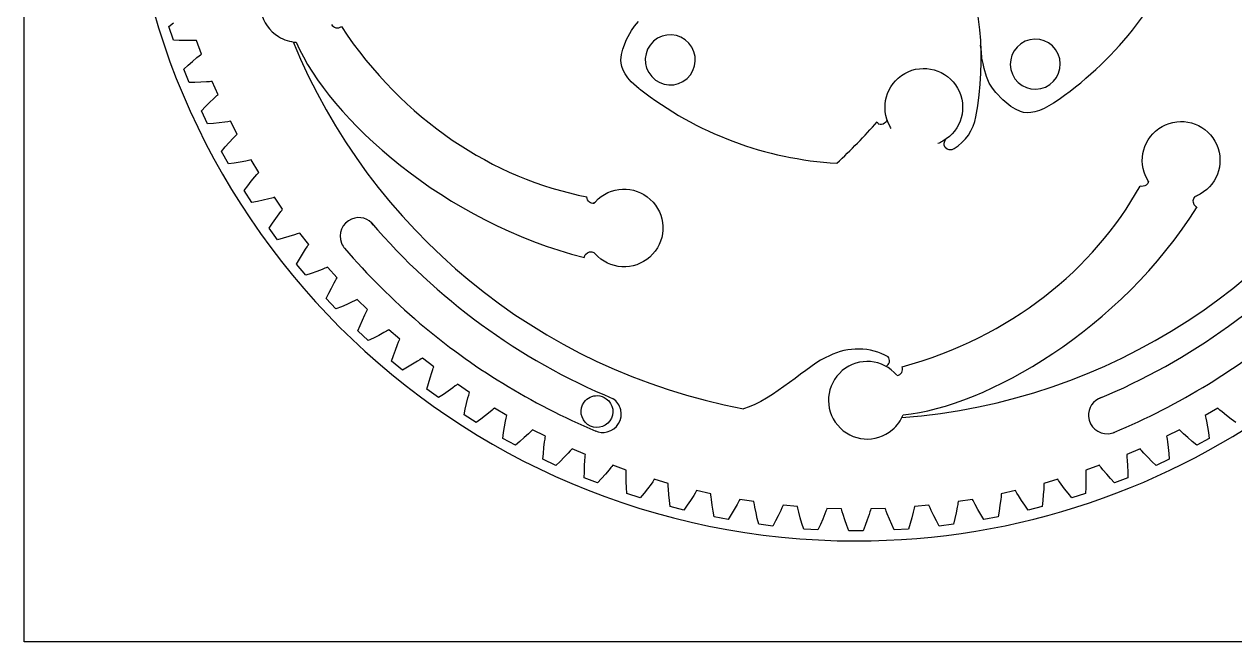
# Model space of a CAD drawing. Extents: x -14 to 217, y -21 to 85.
# Drawn here: x -14 to 62.8, y -21 to 18.2 of the extents above; entities that cross this region are included whole.
import ezdxf

# ---------------------------------------------------------------- set-up
doc = ezdxf.new("R2010")
doc.units = 0
doc.layers.get('0').update_dxf_attribs({"color": 160})

msp = doc.modelspace()

# ---------------------------------------------------------------- linework, layer by layer
at = {"color": 1}
for p, q in [((-14.021, -21.009), (-14.021, 84.509)), ((101.6, -21.009), (-14.021, -21.009))]:
    msp.add_line(p, q, dxfattribs=at)
at = {"color": 7}
for p, q in [((-4.832, 18.053), (-4.542, 18.288)), ((-4.551, 17.19), (-4.832, 18.053)), ((24.22, 17.223), (24.525, 17.791)), ((24.525, 17.791), (24.721, 18.076)), ((24.721, 18.076), (24.97, 18.367)), ((-4.179, 17.171), (-4.551, 17.19)), ((-3.809, 17.16), (-4.179, 17.171)), ((-3.441, 17.157), (-3.809, 17.16)), ((-3.259, 17.16), (-3.441, 17.157)), ((-3.168, 17.162), (-3.259, 17.16)), ((-3.077, 17.164), (-3.168, 17.162)), ((-2.766, 16.301), (-3.077, 17.164)), ((23.986, 16.616), (24.22, 17.223)), ((-3.051, 16.074), (-2.909, 16.189)), ((-2.909, 16.189), (-2.838, 16.245)), ((-2.838, 16.245), (-2.766, 16.301)), ((23.866, 15.915), (23.904, 16.274)), ((23.904, 16.274), (23.986, 16.616)), ((46.746, 16.433), (46.702, 16.858)), ((46.787, 16.041), (46.746, 16.433)), ((-3.885, 15.342), (-3.611, 15.594)), ((-3.611, 15.594), (-3.333, 15.838)), ((-3.333, 15.838), (-3.051, 16.074)), ((23.88, 15.723), (23.866, 15.915)), ((23.921, 15.508), (23.88, 15.723)), ((24.006, 15.276), (23.921, 15.508)), ((46.856, 15.701), (46.787, 16.041)), ((46.921, 15.394), (46.856, 15.701)), ((47.074, 14.881), (46.921, 15.394)), ((-3.551, 14.498), (-3.885, 15.342)), ((24.143, 15.049), (24.006, 15.276)), ((24.308, 14.799), (24.143, 15.049)), ((24.51, 14.547), (24.308, 14.799)), ((47.251, 14.453), (47.074, 14.881)), ((-3.178, 14.501), (-3.551, 14.498)), ((-2.808, 14.513), (-3.178, 14.501)), ((-2.442, 14.535), (-2.808, 14.513)), ((-2.259, 14.548), (-2.442, 14.535)), ((-2.169, 14.556), (-2.259, 14.548)), ((-2.078, 14.564), (-2.169, 14.556)), ((-1.714, 13.722), (-2.078, 14.564)), ((25.019, 14.09), (24.51, 14.547)), ((47.45, 14.127), (47.251, 14.453)), ((47.661, 13.852), (47.45, 14.127)), ((48.106, 13.386), (47.661, 13.852)), ((-2.513, 12.963), (-2.251, 13.225)), ((-2.251, 13.225), (-1.984, 13.478)), ((-1.984, 13.478), (-1.85, 13.601)), ((-1.85, 13.601), (-1.782, 13.662)), ((-1.782, 13.662), (-1.714, 13.722)), ((48.612, 12.976), (48.106, 13.386)), ((51.333, 13.179), (50.741, 12.836)), ((-2.771, 12.694), (-2.513, 12.963)), ((-2.385, 11.873), (-2.771, 12.694)), ((48.912, 12.793), (48.612, 12.976)), ((49.241, 12.646), (48.912, 12.793)), ((49.428, 12.599), (49.241, 12.646)), ((49.645, 12.572), (49.428, 12.599)), ((49.892, 12.582), (49.645, 12.572)), ((50.15, 12.642), (49.892, 12.582)), ((50.439, 12.722), (50.15, 12.642)), ((50.741, 12.836), (50.439, 12.722)), ((-2.012, 11.9), (-2.385, 11.873)), ((-1.644, 11.936), (-2.012, 11.9)), ((-1.28, 11.979), (-1.644, 11.936)), ((-1.099, 12.004), (-1.28, 11.979)), ((-1.008, 12.018), (-1.099, 12.004)), ((-0.919, 12.032), (-1.008, 12.018)), ((-0.502, 11.214), (-0.919, 12.032)), ((-1.007, 10.684), (-0.757, 10.954)), ((-0.757, 10.954), (-0.63, 11.085)), ((-0.63, 11.085), (-0.566, 11.15)), ((-0.566, 11.15), (-0.502, 11.214)), ((-1.492, 10.122), (-1.252, 10.407)), ((-1.055, 9.327), (-1.492, 10.122)), ((-1.252, 10.407), (-1.007, 10.684)), ((-0.686, 9.377), (-1.055, 9.327)), ((-0.32, 9.435), (-0.686, 9.377)), ((0.041, 9.502), (-0.32, 9.435)), ((0.22, 9.539), (0.041, 9.502)), ((0.309, 9.558), (0.22, 9.539)), ((0.398, 9.578), (0.309, 9.558)), ((0.865, 8.788), (0.398, 9.578)), ((0.395, 8.227), (0.627, 8.511)), ((0.627, 8.511), (0.746, 8.651)), ((0.746, 8.651), (0.805, 8.72)), ((0.805, 8.72), (0.865, 8.788)), ((-0.055, 7.635), (0.167, 7.935)), ((0.167, 7.935), (0.395, 8.227)), ((0.431, 6.869), (-0.055, 7.635)), ((0.797, 6.943), (0.431, 6.869)), ((1.158, 7.024), (0.797, 6.943)), ((1.514, 7.113), (1.158, 7.024)), ((1.691, 7.161), (1.514, 7.113)), ((1.779, 7.185), (1.691, 7.161)), ((1.866, 7.211), (1.779, 7.185)), ((2.382, 6.451), (1.866, 7.211)), ((1.948, 5.863), (2.162, 6.161)), ((2.162, 6.161), (2.271, 6.307)), ((2.271, 6.307), (2.326, 6.38)), ((2.326, 6.38), (2.382, 6.451)), ((1.536, 5.244), (1.739, 5.557)), ((1.739, 5.557), (1.948, 5.863)), ((2.069, 4.509), (1.536, 5.244)), ((2.785, 4.71), (2.43, 4.606)), ((3.135, 4.821), (2.785, 4.71)), ((3.308, 4.88), (3.135, 4.821)), ((3.394, 4.91), (3.308, 4.88)), ((3.479, 4.94), (3.394, 4.91)), ((4.042, 4.215), (3.479, 4.94)), ((2.43, 4.606), (2.069, 4.509)), ((3.646, 3.6), (3.841, 3.911)), ((3.841, 3.911), (3.941, 4.065)), ((3.941, 4.065), (3.991, 4.14)), ((3.991, 4.14), (4.042, 4.215)), ((3.274, 2.957), (3.457, 3.282)), ((3.457, 3.282), (3.646, 3.6)), ((3.852, 2.258), (3.274, 2.957)), ((4.206, 2.376), (3.852, 2.258)), ((4.554, 2.502), (4.206, 2.376)), ((4.896, 2.635), (4.554, 2.502)), ((5.065, 2.705), (4.896, 2.635)), ((5.149, 2.74), (5.065, 2.705)), ((5.232, 2.776), (5.149, 2.74)), ((5.839, 2.088), (5.232, 2.776)), ((5.483, 1.449), (5.658, 1.772)), ((5.658, 1.772), (5.748, 1.931)), ((5.748, 1.931), (5.793, 2.01)), ((5.793, 2.01), (5.839, 2.088)), ((5.152, 0.783), (5.314, 1.119)), ((5.773, 0.122), (5.152, 0.783)), ((5.314, 1.119), (5.483, 1.449)), ((6.118, 0.263), (5.773, 0.122)), ((6.458, 0.41), (6.118, 0.263)), ((6.791, 0.565), (6.458, 0.41)), ((6.955, 0.645), (6.791, 0.565)), ((7.037, 0.685), (6.955, 0.645)), ((7.118, 0.726), (7.037, 0.685)), ((7.767, 0.078), (7.118, 0.726)), ((7.726, -0.004), (7.767, 0.078)), ((7.304, -0.922), (7.451, -0.583)), ((7.451, -0.583), (7.606, -0.249)), ((7.606, -0.249), (7.685, -0.085)), ((7.685, -0.085), (7.726, -0.004)), ((7.163, -1.267), (7.304, -0.922)), ((7.824, -1.889), (7.163, -1.267)), ((8.813, -1.383), (8.49, -1.558)), ((8.972, -1.293), (8.813, -1.383)), ((9.05, -1.247), (8.972, -1.293)), ((9.128, -1.201), (9.05, -1.247)), ((9.817, -1.808), (9.128, -1.201)), ((8.16, -1.727), (7.824, -1.889)), ((8.49, -1.558), (8.16, -1.727)), ((9.543, -2.487), (9.676, -2.145)), ((9.676, -2.145), (9.746, -1.976)), ((9.746, -1.976), (9.781, -1.892)), ((9.781, -1.892), (9.817, -1.808)), ((9.298, -3.188), (9.417, -2.835)), ((9.417, -2.835), (9.543, -2.487)), ((11.181, -3.05), (11.105, -3.1)), ((11.256, -2.999), (11.181, -3.05)), ((11.981, -3.561), (11.256, -2.999)), ((9.997, -3.767), (9.298, -3.188)), ((10.323, -3.584), (9.997, -3.767)), ((10.641, -3.395), (10.323, -3.584)), ((10.952, -3.2), (10.641, -3.395)), ((11.105, -3.1), (10.952, -3.2)), ((11.862, -3.906), (11.921, -3.733)), ((11.921, -3.733), (11.951, -3.647)), ((11.951, -3.647), (11.981, -3.561)), ((11.55, -4.971), (11.647, -4.611)), ((11.647, -4.611), (11.751, -4.256)), ((11.751, -4.256), (11.862, -3.906)), ((12.285, -5.505), (11.55, -4.971)), ((12.597, -5.302), (12.285, -5.505)), ((12.903, -5.093), (12.597, -5.302)), ((13.202, -4.879), (12.903, -5.093)), ((13.348, -4.77), (13.202, -4.879)), ((13.42, -4.715), (13.348, -4.77)), ((13.492, -4.659), (13.42, -4.715)), ((14.252, -5.175), (13.492, -4.659)), ((14.154, -5.526), (14.202, -5.35)), ((14.202, -5.35), (14.226, -5.262)), ((14.226, -5.262), (14.252, -5.175)), ((13.984, -6.244), (14.065, -5.883)), ((14.065, -5.883), (14.154, -5.526)), ((13.91, -6.609), (13.984, -6.244)), ((14.676, -7.096), (13.91, -6.609)), ((14.975, -6.873), (14.676, -7.096)), ((15.268, -6.646), (14.975, -6.873)), ((15.552, -6.414), (15.268, -6.646)), ((15.691, -6.295), (15.552, -6.414)), ((15.76, -6.236), (15.691, -6.295)), ((15.828, -6.176), (15.76, -6.236)), ((16.618, -6.643), (15.828, -6.176)), ((16.543, -7), (16.58, -6.821)), ((16.58, -6.821), (16.599, -6.732)), ((16.599, -6.732), (16.618, -6.643)), ((61.754, -6.176), (60.964, -6.643)), ((60.964, -6.643), (60.983, -6.732)), ((60.983, -6.732), (61.002, -6.821)), ((61.002, -6.821), (61.039, -7)), ((61.822, -6.236), (61.754, -6.176)), ((61.89, -6.295), (61.822, -6.236)), ((62.03, -6.414), (61.89, -6.295)), ((62.314, -6.646), (62.03, -6.414)), ((62.606, -6.873), (62.314, -6.646)), ((62.906, -7.096), (62.606, -6.873)), ((16.418, -7.726), (16.476, -7.361)), ((16.476, -7.361), (16.543, -7)), ((18.126, -7.671), (17.994, -7.798)), ((18.191, -7.607), (18.126, -7.671)), ((18.255, -7.543), (18.191, -7.607)), ((19.073, -7.96), (18.255, -7.543)), ((59.327, -7.543), (58.509, -7.96)), ((59.391, -7.607), (59.327, -7.543)), ((59.456, -7.671), (59.391, -7.607)), ((59.588, -7.798), (59.456, -7.671)), ((61.039, -7), (61.106, -7.361)), ((61.106, -7.361), (61.164, -7.726)), ((16.368, -8.096), (16.418, -7.726)), ((17.163, -8.533), (16.368, -8.096)), ((17.448, -8.292), (17.163, -8.533)), ((17.725, -8.047), (17.448, -8.292)), ((17.994, -7.798), (17.725, -8.047)), ((18.976, -8.685), (19.02, -8.32)), ((19.02, -8.32), (19.045, -8.139)), ((19.045, -8.139), (19.059, -8.049)), ((19.059, -8.049), (19.073, -7.96)), ((58.509, -7.96), (58.523, -8.049)), ((58.523, -8.049), (58.537, -8.139)), ((58.537, -8.139), (58.562, -8.32)), ((58.562, -8.32), (58.606, -8.685)), ((59.857, -8.047), (59.588, -7.798)), ((60.134, -8.292), (59.857, -8.047)), ((60.419, -8.533), (60.134, -8.292)), ((61.214, -8.096), (60.419, -8.533)), ((61.164, -7.726), (61.214, -8.096)), ((18.914, -9.425), (18.941, -9.053)), ((18.941, -9.053), (18.976, -8.685)), ((20.519, -9.025), (20.266, -9.291)), ((20.642, -8.89), (20.519, -9.025)), ((20.703, -8.823), (20.642, -8.89)), ((20.763, -8.755), (20.703, -8.823)), ((21.605, -9.119), (20.763, -8.755)), ((21.589, -9.3), (21.597, -9.21)), ((21.597, -9.21), (21.605, -9.119)), ((56.819, -8.755), (55.977, -9.119)), ((55.977, -9.119), (55.985, -9.21)), ((55.985, -9.21), (55.993, -9.3)), ((56.879, -8.823), (56.819, -8.755)), ((56.94, -8.89), (56.879, -8.823)), ((57.063, -9.025), (56.94, -8.89)), ((57.316, -9.291), (57.063, -9.025)), ((58.606, -8.685), (58.641, -9.053)), ((58.641, -9.053), (58.668, -9.425)), ((19.735, -9.812), (18.914, -9.425)), ((20.004, -9.554), (19.735, -9.812)), ((20.266, -9.291), (20.004, -9.554)), ((21.542, -10.219), (21.554, -9.849)), ((21.554, -9.849), (21.575, -9.483)), ((21.575, -9.483), (21.589, -9.3)), ((23.23, -9.95), (23.115, -10.092)), ((23.286, -9.878), (23.23, -9.95)), ((23.342, -9.807), (23.286, -9.878)), ((24.205, -10.118), (23.342, -9.807)), ((54.24, -9.807), (53.377, -10.118)), ((54.296, -9.878), (54.24, -9.807)), ((54.352, -9.95), (54.296, -9.878)), ((54.467, -10.092), (54.352, -9.95)), ((55.993, -9.3), (56.007, -9.483)), ((56.007, -9.483), (56.028, -9.849)), ((56.028, -9.849), (56.04, -10.219)), ((57.578, -9.554), (57.316, -9.291)), ((57.847, -9.812), (57.578, -9.554)), ((58.668, -9.425), (57.847, -9.812)), ((21.538, -10.592), (21.542, -10.219)), ((22.382, -10.926), (21.538, -10.592)), ((22.635, -10.652), (22.382, -10.926)), ((22.879, -10.374), (22.635, -10.652)), ((23.115, -10.092), (22.879, -10.374)), ((24.198, -10.482), (24.201, -10.299)), ((24.2, -10.849), (24.198, -10.482)), ((24.201, -10.299), (24.203, -10.209)), ((24.203, -10.209), (24.205, -10.118)), ((25.982, -10.695), (25.931, -10.77)), ((26.863, -10.951), (25.982, -10.695)), ((51.6, -10.695), (50.719, -10.951)), ((51.651, -10.77), (51.6, -10.695)), ((53.377, -10.118), (53.379, -10.209)), ((53.379, -10.209), (53.381, -10.299)), ((53.381, -10.299), (53.384, -10.482)), ((53.384, -10.482), (53.382, -10.849)), ((54.703, -10.374), (54.467, -10.092)), ((54.947, -10.652), (54.703, -10.374)), ((55.2, -10.926), (54.947, -10.652)), ((56.044, -10.592), (55.2, -10.926)), ((56.04, -10.219), (56.044, -10.592)), ((24.211, -11.219), (24.2, -10.849)), ((24.231, -11.592), (24.211, -11.219)), ((25.556, -11.29), (25.329, -11.582)), ((25.773, -10.994), (25.556, -11.29)), ((25.879, -10.845), (25.773, -10.994)), ((25.931, -10.77), (25.879, -10.845)), ((26.866, -11.042), (26.863, -10.951)), ((26.87, -11.132), (26.866, -11.042)), ((26.879, -11.315), (26.87, -11.132)), ((26.904, -11.682), (26.879, -11.315)), ((28.626, -11.494), (28.579, -11.571)), ((28.672, -11.415), (28.626, -11.494)), ((29.568, -11.616), (28.672, -11.415)), ((48.91, -11.415), (48.014, -11.616)), ((48.956, -11.494), (48.91, -11.415)), ((49.003, -11.571), (48.956, -11.494)), ((50.703, -11.315), (50.678, -11.682)), ((50.712, -11.132), (50.703, -11.315)), ((50.716, -11.042), (50.712, -11.132)), ((50.719, -10.951), (50.716, -11.042)), ((51.703, -10.845), (51.651, -10.77)), ((51.809, -10.994), (51.703, -10.845)), ((52.026, -11.29), (51.809, -10.994)), ((52.253, -11.582), (52.026, -11.29)), ((53.371, -11.219), (53.351, -11.592)), ((53.382, -10.849), (53.371, -11.219)), ((25.094, -11.872), (24.231, -11.592)), ((25.329, -11.582), (25.094, -11.872)), ((26.938, -12.05), (26.904, -11.682)), ((26.981, -12.421), (26.938, -12.05)), ((28.284, -12.036), (28.077, -12.342)), ((28.483, -11.727), (28.284, -12.036)), ((28.579, -11.571), (28.483, -11.727)), ((29.577, -11.706), (29.568, -11.616)), ((29.586, -11.797), (29.577, -11.706)), ((29.606, -11.978), (29.586, -11.797)), ((29.655, -12.342), (29.606, -11.978)), ((31.233, -12.288), (31.054, -12.609)), ((31.319, -12.127), (31.233, -12.288)), ((31.361, -12.046), (31.319, -12.127)), ((31.403, -11.966), (31.361, -12.046)), ((32.309, -12.109), (31.403, -11.966)), ((32.323, -12.199), (32.309, -12.109)), ((32.338, -12.289), (32.323, -12.199)), ((32.37, -12.468), (32.338, -12.289)), ((45.244, -12.289), (45.212, -12.468)), ((45.259, -12.199), (45.244, -12.289)), ((45.273, -12.109), (45.259, -12.199)), ((46.179, -11.966), (45.273, -12.109)), ((46.221, -12.046), (46.179, -11.966)), ((46.263, -12.127), (46.221, -12.046)), ((46.349, -12.288), (46.263, -12.127)), ((46.528, -12.609), (46.349, -12.288)), ((47.976, -11.978), (47.927, -12.342)), ((47.996, -11.797), (47.976, -11.978)), ((48.005, -11.706), (47.996, -11.797)), ((48.014, -11.616), (48.005, -11.706)), ((49.099, -11.727), (49.003, -11.571)), ((49.298, -12.036), (49.099, -11.727)), ((49.505, -12.342), (49.298, -12.036)), ((50.644, -12.05), (50.601, -12.421)), ((50.678, -11.682), (50.644, -12.05)), ((52.488, -11.872), (52.253, -11.582)), ((53.351, -11.592), (52.488, -11.872)), ((27.86, -12.646), (26.981, -12.421)), ((28.077, -12.342), (27.86, -12.646)), ((29.712, -12.708), (29.655, -12.342)), ((29.778, -13.075), (29.712, -12.708)), ((30.866, -12.928), (30.67, -13.245)), ((31.054, -12.609), (30.866, -12.928)), ((32.441, -12.829), (32.37, -12.468)), ((32.521, -13.19), (32.441, -12.829)), ((33.855, -13.008), (33.687, -13.338)), ((34.013, -12.676), (33.855, -13.008)), ((34.089, -12.51), (34.013, -12.676)), ((34.126, -12.426), (34.089, -12.51)), ((34.162, -12.343), (34.126, -12.426)), ((35.076, -12.43), (34.162, -12.343)), ((35.096, -12.518), (35.076, -12.43)), ((35.116, -12.607), (35.096, -12.518)), ((35.159, -12.784), (35.116, -12.607)), ((35.253, -13.14), (35.159, -12.784)), ((36.812, -12.888), (36.675, -13.229)), ((36.877, -12.718), (36.812, -12.888)), ((36.909, -12.632), (36.877, -12.718)), ((36.94, -12.547), (36.909, -12.632)), ((37.857, -12.576), (36.94, -12.547)), ((37.882, -12.663), (37.857, -12.576)), ((37.909, -12.75), (37.882, -12.663)), ((37.963, -12.925), (37.909, -12.75)), ((38.078, -13.273), (37.963, -12.925)), ((39.619, -12.925), (39.503, -13.273)), ((39.673, -12.75), (39.619, -12.925)), ((39.7, -12.663), (39.673, -12.75)), ((39.725, -12.576), (39.7, -12.663)), ((40.642, -12.547), (39.725, -12.576)), ((40.673, -12.632), (40.642, -12.547)), ((40.705, -12.718), (40.673, -12.632)), ((40.77, -12.888), (40.705, -12.718)), ((40.907, -13.229), (40.77, -12.888)), ((42.423, -12.784), (42.329, -13.14)), ((42.466, -12.607), (42.423, -12.784)), ((42.486, -12.518), (42.466, -12.607)), ((42.506, -12.43), (42.486, -12.518)), ((43.42, -12.343), (42.506, -12.43)), ((43.456, -12.426), (43.42, -12.343)), ((43.493, -12.51), (43.456, -12.426)), ((43.569, -12.676), (43.493, -12.51)), ((43.727, -13.008), (43.569, -12.676)), ((43.895, -13.338), (43.727, -13.008)), ((45.141, -12.829), (45.061, -13.19)), ((45.212, -12.468), (45.141, -12.829)), ((46.716, -12.928), (46.528, -12.609)), ((46.912, -13.245), (46.716, -12.928)), ((47.87, -12.708), (47.804, -13.075)), ((47.927, -12.342), (47.87, -12.708)), ((49.722, -12.646), (49.505, -12.342)), ((50.601, -12.421), (49.722, -12.646)), ((30.67, -13.245), (29.778, -13.075)), ((32.611, -13.552), (32.521, -13.19)), ((33.511, -13.666), (32.611, -13.552)), ((33.687, -13.338), (33.511, -13.666)), ((35.356, -13.495), (35.253, -13.14)), ((35.467, -13.851), (35.356, -13.495)), ((36.529, -13.569), (36.373, -13.908)), ((36.675, -13.229), (36.529, -13.569)), ((38.204, -13.622), (38.078, -13.273)), ((38.337, -13.97), (38.204, -13.622)), ((39.378, -13.622), (39.245, -13.97)), ((39.503, -13.273), (39.378, -13.622)), ((41.053, -13.569), (40.907, -13.229)), ((41.209, -13.908), (41.053, -13.569)), ((42.226, -13.495), (42.115, -13.851)), ((42.329, -13.14), (42.226, -13.495)), ((44.071, -13.666), (43.895, -13.338)), ((44.971, -13.552), (44.071, -13.666)), ((45.061, -13.19), (44.971, -13.552)), ((47.804, -13.075), (46.912, -13.245)), ((36.373, -13.908), (35.467, -13.851)), ((39.245, -13.97), (38.337, -13.97)), ((42.115, -13.851), (41.209, -13.908))]:
    msp.add_line(p, q, dxfattribs=at)
at = {"color": 5}
for points in [[(-7.581, 31.75), (-7.581, 6.149), (13.181, -14.605), (38.791, -14.605)], [(38.791, -14.605), (59.539, -14.605), (77.103, -0.983), (83.025, 17.802)], [(21.526, -5.799), (21.731, -5.517), (22.055, -5.372), (22.379, -5.383)], [(21.75, -7.21), (21.298, -6.882), (21.199, -6.251), (21.526, -5.799)], [(22.379, -5.383), (22.573, -5.39), (22.768, -5.453), (22.937, -5.576)], [(22.937, -5.576), (23.388, -5.904), (23.488, -6.535), (23.16, -6.986)], [(23.16, -6.986), (22.833, -7.438), (22.201, -7.538), (21.75, -7.21)]]:
    msp.add_open_spline(points, degree=3, dxfattribs=at)
at = {"color": 7}
for points in [[(46.405, 12.32), (47.786, 19.705), (44.849, 27.237), (38.833, 31.743)], [(51.327, 13.198), (55.162, 15.779), (58.058, 19.447), (59.697, 23.656)], [(1.325, 20.804), (0.61, 19.649), (0.966, 18.132), (2.121, 17.416)], [(5.489, 18.181), (5.548, 18.087), (5.65, 17.996), (5.768, 17.971)], [(5.768, 17.971), (5.895, 17.944), (6.02, 17.976), (6.116, 18.049)], [(6.116, 18.049), (10.051, 12.094), (15.752, 8.397), (21.703, 7.237)], [(28.178, 16.993), (27.591, 17.644), (26.588, 17.697), (25.936, 17.11)], [(2.121, 17.416), (2.473, 17.198), (2.859, 17.079), (3.246, 17.053)], [(3.051, 17.074), (7.932, 5.2), (18.571, -3.761), (31.635, -6.21)], [(3.246, 17.053), (5.355, 12.198), (12.692, 5.592), (21.559, 3.385)], [(25.936, 17.11), (25.284, 16.523), (25.232, 15.52), (25.818, 14.868)], [(28.06, 14.751), (28.712, 15.337), (28.765, 16.341), (28.178, 16.993)], [(49.528, 17.11), (48.727, 16.754), (48.367, 15.816), (48.723, 15.015)], [(51.623, 16.305), (51.267, 17.106), (50.329, 17.466), (49.528, 17.11)], [(50.818, 14.21), (51.619, 14.566), (51.979, 15.504), (51.623, 16.305)], [(41.883, 15.068), (43.068, 15.738), (44.572, 15.319), (45.241, 14.134)], [(25.818, 14.868), (26.405, 14.217), (27.409, 14.164), (28.06, 14.751)], [(40.948, 11.709), (40.279, 12.895), (40.697, 14.398), (41.883, 15.068)], [(48.723, 15.015), (49.079, 14.214), (50.017, 13.853), (50.818, 14.21)], [(25.036, 14.102), (28.676, 11.253), (33.059, 9.632), (37.568, 9.373)], [(45.241, 14.134), (45.911, 12.948), (45.492, 11.444), (44.307, 10.775)], [(41.708, -6.769), (54.878, -5.784), (66.488, 1.891), (72.681, 13.202)], [(45.028, 10.31), (45.726, 10.738), (46.251, 11.487), (46.405, 12.32)], [(58.219, 11.703), (59.404, 12.372), (60.908, 11.954), (61.578, 10.769)], [(37.568, 9.373), (38.467, 10.2), (39.323, 11.077), (40.134, 12)], [(40.134, 12), (40.159, 11.947), (40.189, 11.896), (40.223, 11.847)], [(40.599, 11.906), (40.484, 11.822), (40.341, 11.806), (40.216, 11.849)], [(40.758, 12.136), (40.734, 12.046), (40.68, 11.964), (40.599, 11.906)], [(41.029, 11.576), (41.001, 11.619), (40.974, 11.664), (40.948, 11.709)], [(57.285, 8.344), (56.615, 9.53), (57.033, 11.033), (58.219, 11.703)], [(44.307, 10.775), (44.199, 10.714), (44.087, 10.662), (43.974, 10.618)], [(44.454, 10.379), (44.337, 10.541), (44.36, 10.762), (44.501, 10.896)], [(61.578, 10.769), (62.247, 9.583), (61.829, 8.079), (60.643, 7.41)], [(45.005, 10.292), (44.829, 10.164), (44.582, 10.203), (44.454, 10.379)], [(45.057, 10.328), (45.043, 10.314), (45.021, 10.304), (45.005, 10.292)], [(22.245, 6.929), (23.166, 7.932), (24.725, 7.999), (25.728, 7.078)], [(41.724, -3.559), (48.604, -1.657), (53.882, 2.622), (56.824, 7.924)], [(57.207, 7.981), (57.092, 7.897), (56.948, 7.881), (56.824, 7.924)], [(57.365, 8.211), (57.342, 8.121), (57.288, 8.039), (57.207, 7.981)], [(57.365, 8.211), (57.337, 8.254), (57.31, 8.299), (57.285, 8.344)], [(21.876, 6.89), (21.76, 6.974), (21.701, 7.105), (21.703, 7.237)], [(22.144, 6.811), (22.176, 6.851), (22.21, 6.89), (22.245, 6.929)], [(25.728, 7.078), (26.731, 6.157), (26.798, 4.598), (25.878, 3.595)], [(60.264, 6.736), (60.162, 6.908), (60.17, 7.119), (60.311, 7.253)], [(60.643, 7.41), (60.535, 7.348), (60.424, 7.296), (60.311, 7.253)], [(22.144, 6.811), (22.051, 6.806), (21.956, 6.831), (21.876, 6.89)], [(41.785, -6.597), (47.054, -6.092), (55.604, -1.155), (60.443, 6.596)], [(60.431, 6.579), (60.367, 6.608), (60.309, 6.66), (60.264, 6.736)], [(6.768, 5.828), (6.168, 5.583), (5.88, 4.898), (6.125, 4.297)], [(8.165, 5.431), (7.855, 5.869), (7.281, 6.04), (6.768, 5.828)], [(8.024, 5.595), (12.13, 0.787), (17.358, -3.081), (23.372, -5.576)], [(54.159, -5.593), (60, -3.174), (65.294, 0.603), (69.525, 5.552)], [(6.125, 4.297), (6.179, 4.161), (6.255, 4.041), (6.347, 3.939)], [(6.306, 3.988), (7.769, 2.283), (9.367, 0.691), (11.085, -0.772)], [(61.16, -4.649), (64.84, -2.39), (68.206, 0.48), (71.144, 3.875)], [(21.539, 3.391), (21.547, 3.461), (21.578, 3.532), (21.637, 3.598)], [(21.637, 3.598), (21.768, 3.749), (21.972, 3.806), (22.143, 3.714)], [(22.395, 3.446), (22.303, 3.53), (22.219, 3.62), (22.143, 3.714)], [(25.878, 3.595), (24.957, 2.592), (23.398, 2.525), (22.395, 3.446)], [(11.085, -0.772), (14.371, -3.574), (18.141, -5.888), (22.278, -7.634)], [(40.822, -2.919), (39.711, -2.287), (38.275, -2.256), (37.098, -2.852)], [(37.098, -2.852), (35.705, -3.429), (33.583, -5.678), (31.635, -6.21)], [(41.382, -4.087), (40.505, -3.05), (38.952, -2.92), (37.914, -3.797)], [(40.906, -3.25), (40.931, -3.123), (40.897, -3.013), (40.822, -2.919)], [(37.914, -3.797), (36.877, -4.674), (36.747, -6.227), (37.624, -7.264)], [(40.702, -3.526), (40.795, -3.465), (40.883, -3.368), (40.906, -3.25)], [(41.691, -3.915), (41.756, -3.802), (41.764, -3.673), (41.724, -3.559)], [(41.405, -4.114), (41.513, -4.088), (41.631, -4.019), (41.691, -3.915)], [(55.156, -7.724), (57.23, -6.859), (59.238, -5.831), (61.16, -4.649)], [(23.854, -6.276), (23.784, -5.977), (23.606, -5.733), (23.372, -5.576)], [(54.358, -5.51), (53.846, -5.669), (53.505, -6.162), (53.549, -6.716)], [(22.995, -7.681), (23.62, -7.53), (24.005, -6.901), (23.854, -6.276)], [(41.092, -7.555), (41.408, -7.287), (41.64, -6.956), (41.785, -6.597)], [(53.549, -6.716), (53.596, -7.362), (54.159, -7.848), (54.806, -7.801)], [(22.253, -7.624), (22.478, -7.722), (22.737, -7.745), (22.995, -7.681)], [(37.624, -7.264), (38.502, -8.302), (40.054, -8.432), (41.092, -7.555)], [(54.806, -7.801), (54.953, -7.791), (55.09, -7.756), (55.215, -7.699)], [(55.156, -7.724), (55.176, -7.717), (55.195, -7.708), (55.215, -7.699)], [(55.156, -7.724), (55.175, -7.716), (55.195, -7.708), (55.215, -7.699)]]:
    msp.add_open_spline(points, degree=3, dxfattribs=at)

doc.saveas('drawing.dxf')
